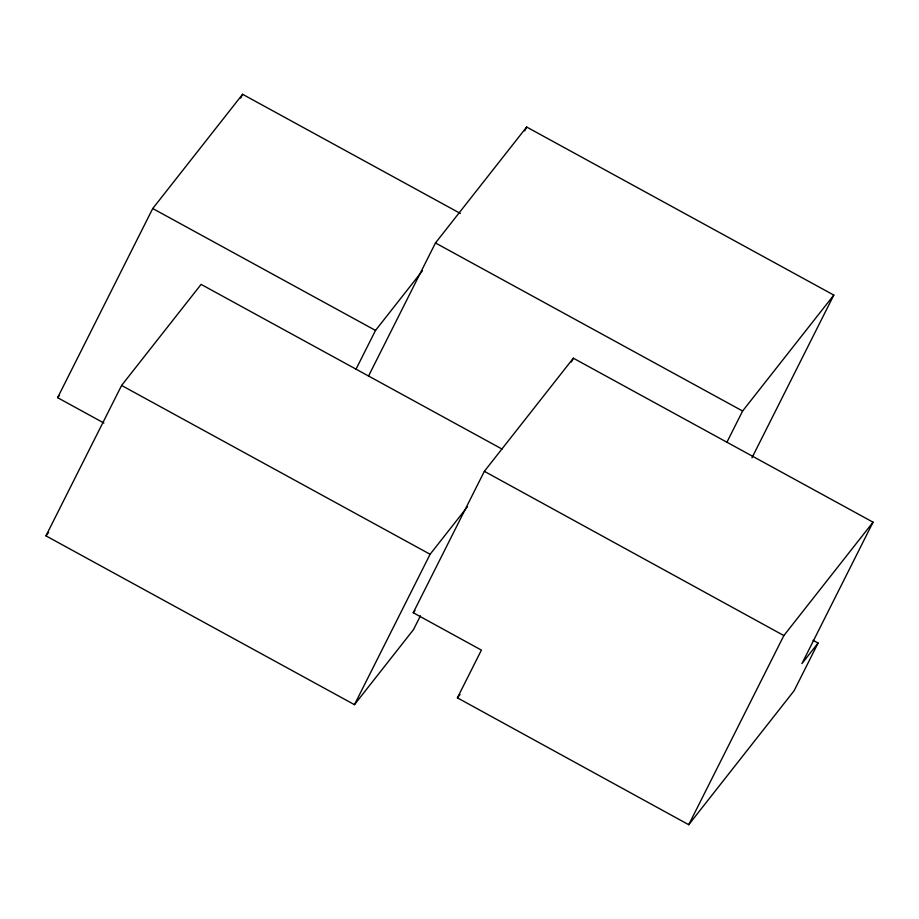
<?xml version="1.0" encoding="UTF-8"?>
<svg xmlns="http://www.w3.org/2000/svg" width="919" height="919" viewBox="0 0 919 919"><rect width="100%" height="100%" fill="white"/><g stroke="black" fill="none" stroke-linecap="round" stroke-linejoin="round"><path stroke-width="1.38" d="M103.893 423.004L57.61 397.674L152.738 208.533L242.593 94.289L460.339 213.438M240.675 98.126L242.593 94.289M420.442 615.787L413.493 629.607L354.458 704.666L45.95 535.857L121.595 385.452L201.1 284.385L502.05 449.069M356.032 369.162L375.515 330.426L422.407 270.818M368.519 376.078L435.468 242.961L526.667 127.029L833.809 295.091L751.972 457.788M524.738 130.877L526.667 127.029M354.458 704.666L430.103 554.26L467.507 506.714M818.082 643.059L794.073 690.789L688.733 824.711L457.398 697.843L481.407 650.112L413.228 612.732L484.359 471.321L573.341 358.192L873.05 522.187L801.931 663.598L818.082 643.059L813.085 640.325M571.423 362.017L573.341 358.192M726.918 442.223L742.609 411.023L833.809 295.091M688.733 824.711L783.861 635.569L873.05 522.187M57.61 397.674L59.367 395.434M45.95 535.857L48.604 532.48M413.228 612.732L414.963 610.526M457.398 697.843L460.051 694.488M435.468 242.961L742.609 411.023M152.738 208.533L375.515 330.426M484.359 471.321L783.861 635.569M121.595 385.452L430.103 554.26"/></g></svg>
